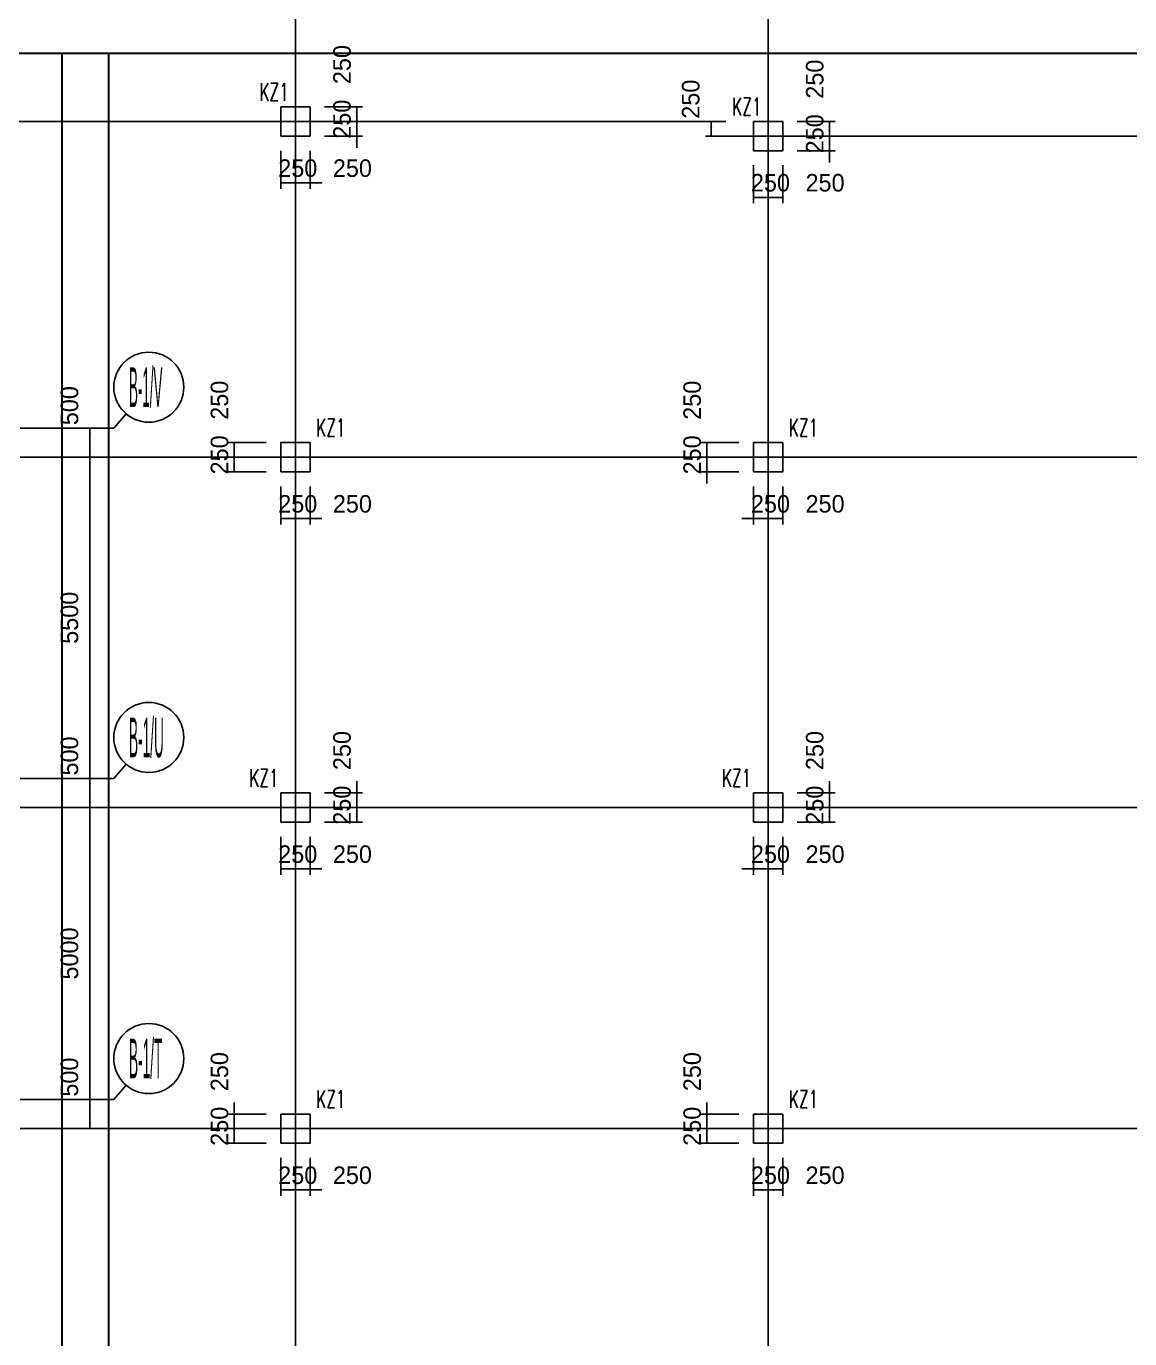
# Model space of a CAD drawing. Extents: x 19107 to 699106, y -67310 to 245688.
# Drawn here: x 534145 to 553055, y 180989 to 203470 of the extents above; entities that cross this region are included whole.
import ezdxf

# ---------------------------------------------------------------- set-up
doc = ezdxf.new("R2010")
doc.units = 0
doc.header["$LTSCALE"] = 100
doc.header["$MEASUREMENT"] = 0
for name, color, linetype in [('DIM', 3, 'Continuous'), ('DOTE', 253, 'Continuous'), ('h后浇带', 51, 'Continuous'), ('L-AXIS', 3, 'Continuous')]:
    doc.layers.add(name, color=color, linetype=linetype)
doc.layers.add('Select Column Frame Position', color=7, linetype='Continuous', lineweight=0)
doc.styles.get("Standard").update_dxf_attribs({"font": 'standard'})
doc.styles.add('汉字', font='汉字')
doc.dimstyles.get("Standard").update_dxf_attribs({"dimtxt": 300, "dimasz": 100, "dimexe": 100, "dimexo": 250, "dimgap": 100, "dimtad": 0, "dimtoh": 1, "dimdec": 0, "dimdsep": 46, "dimcen": 0.09, "dimclrt": 7, "dimadec": 0, "dimazin": 0, "dimtfac": 1, "dimtdec": 4, "dimtofl": 0, "dimtmove": 0, "dimatfit": 3, "dimfxl": 1, "dimtolj": 1, "dimtzin": 0, "dimarcsym": 0})

# ---------------------------------------------------------------- blocks, each defined once
blk = doc.blocks.new('*D994')
at = {"layer": 'L-AXIS', "color": 0, "linetype": 'ByBlock', "lineweight": -2}
for p, q in [((534293, 190088), (535337, 190088)), ((535237, 185088), (535237, 190088)), ((534293, 185088), (535337, 185088))]:
    blk.add_line(p, q, dxfattribs=at)
for points in [[(535237, 190088), (535254, 189988), (535220, 189988)], [(535237, 185088), (535220, 185188), (535254, 185188)]]:
    blk.add_solid(points, dxfattribs=at)
at = {"layer": 'L-AXIS', "color": 7, "linetype": 'Continuous', "lineweight": -2, "insert": (534887, 187588), "char_height": 300, "width": 780, "attachment_point": 5, "rotation": 90, "style": '汉字'}
blk.add_mtext('5000', dxfattribs=at)
blk = doc.blocks.new('*D4979')
at = {"layer": 'L-AXIS', "color": 0, "linetype": 'ByBlock', "lineweight": -2}
for p, q in [((534293, 185088), (535337, 185088)), ((535237, 184588), (535237, 185088)), ((534293, 184588), (535337, 184588))]:
    blk.add_line(p, q, dxfattribs=at)
for points in [[(535237, 185088), (535254, 184988), (535220, 184988)], [(535237, 184588), (535220, 184688), (535254, 184688)]]:
    blk.add_solid(points, dxfattribs=at)
at = {"layer": 'L-AXIS', "color": 7, "linetype": 'Continuous', "lineweight": -2, "insert": (534887, 185471), "char_height": 300, "width": 566.67, "attachment_point": 5, "rotation": 90, "style": '汉字'}
blk.add_mtext('500', dxfattribs=at)
blk = doc.blocks.new('_AXISO')
blk.add_circle((0, 0), 0.5)
blk = doc.blocks.new('*D5310')
at = {"layer": 'L-AXIS', "color": 0, "linetype": 'ByBlock', "lineweight": -2}
for p, q in [((534293, 196088), (535337, 196088)), ((535237, 190588), (535237, 196088)), ((534293, 190588), (535337, 190588))]:
    blk.add_line(p, q, dxfattribs=at)
for points in [[(535237, 196088), (535254, 195988), (535220, 195988)], [(535237, 190588), (535220, 190688), (535254, 190688)]]:
    blk.add_solid(points, dxfattribs=at)
at = {"layer": 'L-AXIS', "color": 7, "linetype": 'Continuous', "lineweight": -2, "insert": (534887, 193338), "char_height": 300, "width": 780, "attachment_point": 5, "rotation": 90, "style": '汉字'}
blk.add_mtext('5500', dxfattribs=at)
blk = doc.blocks.new('*D336')
at = {"layer": 'L-AXIS', "color": 0, "linetype": 'ByBlock', "lineweight": -2}
for p, q in [((534293, 196588), (535337, 196588)), ((535237, 196088), (535237, 196588)), ((534293, 196088), (535337, 196088))]:
    blk.add_line(p, q, dxfattribs=at)
for points in [[(535237, 196588), (535254, 196488), (535220, 196488)], [(535237, 196088), (535220, 196188), (535254, 196188)]]:
    blk.add_solid(points, dxfattribs=at)
at = {"layer": 'L-AXIS', "color": 7, "linetype": 'Continuous', "lineweight": -2, "insert": (534887, 196971), "char_height": 300, "width": 566.67, "attachment_point": 5, "rotation": 90, "style": '汉字'}
blk.add_mtext('500', dxfattribs=at)
blk = doc.blocks.new('*D654')
at = {"layer": 'L-AXIS', "color": 0, "linetype": 'ByBlock', "lineweight": -2}
for p, q in [((534293, 190588), (535337, 190588)), ((535237, 190088), (535237, 190588)), ((534293, 190088), (535337, 190088))]:
    blk.add_line(p, q, dxfattribs=at)
for points in [[(535237, 190588), (535254, 190488), (535220, 190488)], [(535237, 190088), (535220, 190188), (535254, 190188)]]:
    blk.add_solid(points, dxfattribs=at)
at = {"layer": 'L-AXIS', "color": 7, "linetype": 'Continuous', "lineweight": -2, "insert": (534887, 190971), "char_height": 300, "width": 566.67, "attachment_point": 5, "rotation": 90, "style": '汉字'}
blk.add_mtext('500', dxfattribs=at)
blk = doc.blocks.new('*D3294')
at = {"layer": 'L-AXIS', "color": 0, "linetype": 'ByBlock', "lineweight": -2}
for p, q in [((545883, 201838), (545783, 201838)), ((545883, 201838), (545883, 201588)), ((545883, 201588), (545783, 201588))]:
    blk.add_line(p, q, dxfattribs=at)
for points in [[(545883, 201838), (545900, 201738), (545867, 201738)], [(545883, 201588), (545867, 201688), (545900, 201688)]]:
    blk.add_solid(points, dxfattribs=at)
at = {"layer": 'L-AXIS', "color": 7, "linetype": 'Continuous', "lineweight": -2, "insert": (545533, 202221), "char_height": 300, "width": 566.67, "attachment_point": 5, "rotation": 90, "style": '汉字'}
blk.add_mtext('250', dxfattribs=at)
blk = doc.blocks.new('*D5161')
at = {"layer": 'DIM', "color": 0, "linetype": 'ByBlock', "lineweight": -2}
for p, q in [((538508, 201338), (538508, 200688)), ((538758, 201338), (538758, 200688)), ((538508, 200788), (538758, 200788))]:
    blk.add_line(p, q, dxfattribs=at)
for points in [[(538508, 200788), (538608, 200805), (538608, 200771)], [(538758, 200788), (538658, 200771), (538658, 200805)]]:
    blk.add_solid(points, dxfattribs=at)
at = {"layer": 'DIM', "color": 7, "linetype": 'Continuous', "lineweight": -2, "insert": (538798, 201038), "char_height": 300, "width": 566.67, "attachment_point": 5, "style": '汉字'}
blk.add_mtext('250', dxfattribs=at)
blk = doc.blocks.new('*D174')
at = {"layer": 'DIM', "color": 0, "linetype": 'ByBlock', "lineweight": -2}
for p, q in [((538758, 201338), (538758, 200688)), ((539008, 201338), (539008, 200688)), ((538558, 200788), (539208, 200788))]:
    blk.add_line(p, q, dxfattribs=at)
for points in [[(538758, 200788), (538658, 200771), (538658, 200805)], [(539008, 200788), (539108, 200805), (539108, 200771)]]:
    blk.add_solid(points, dxfattribs=at)
at = {"layer": 'DIM', "color": 7, "linetype": 'Continuous', "lineweight": -2, "insert": (539734, 201038), "char_height": 300, "width": 566.67, "attachment_point": 5, "style": '汉字'}
blk.add_mtext('250', dxfattribs=at)
blk = doc.blocks.new('*D539')
at = {"layer": 'DIM', "color": 0, "linetype": 'ByBlock', "lineweight": -2}
for p, q in [((539808, 201388), (539808, 202038)), ((539258, 201838), (539908, 201838)), ((539258, 201588), (539908, 201588))]:
    blk.add_line(p, q, dxfattribs=at)
for points in [[(539808, 201838), (539791, 201938), (539825, 201938)], [(539808, 201588), (539825, 201488), (539791, 201488)]]:
    blk.add_solid(points, dxfattribs=at)
at = {"layer": 'DIM', "color": 7, "linetype": 'Continuous', "lineweight": -2, "insert": (539558, 201878), "char_height": 300, "width": 566.67, "attachment_point": 5, "rotation": 90, "style": '汉字'}
blk.add_mtext('250', dxfattribs=at)
blk = doc.blocks.new('*D858')
at = {"layer": 'DIM', "color": 0, "linetype": 'ByBlock', "lineweight": -2}
for p, q in [((539258, 202088), (539908, 202088)), ((539808, 201838), (539808, 202088)), ((539258, 201838), (539908, 201838))]:
    blk.add_line(p, q, dxfattribs=at)
for points in [[(539808, 202088), (539825, 201988), (539791, 201988)], [(539808, 201838), (539791, 201938), (539825, 201938)]]:
    blk.add_solid(points, dxfattribs=at)
at = {"layer": 'DIM', "color": 7, "linetype": 'Continuous', "lineweight": -2, "insert": (539558, 202814), "char_height": 300, "width": 566.67, "attachment_point": 5, "rotation": 90, "style": '汉字'}
blk.add_mtext('250', dxfattribs=at)
blk = doc.blocks.new('*D3872')
at = {"layer": 'DIM', "color": 0, "linetype": 'ByBlock', "lineweight": -2}
for p, q in [((546608, 201088), (546608, 200438)), ((546858, 201088), (546858, 200438)), ((546608, 200538), (546858, 200538))]:
    blk.add_line(p, q, dxfattribs=at)
for points in [[(546608, 200538), (546708, 200555), (546708, 200521)], [(546858, 200538), (546758, 200521), (546758, 200555)]]:
    blk.add_solid(points, dxfattribs=at)
at = {"layer": 'DIM', "color": 7, "linetype": 'Continuous', "lineweight": -2, "insert": (546898, 200788), "char_height": 300, "width": 566.67, "attachment_point": 5, "style": '汉字'}
blk.add_mtext('250', dxfattribs=at)
blk = doc.blocks.new('*D4188')
at = {"layer": 'DIM', "color": 0, "linetype": 'ByBlock', "lineweight": -2}
for p, q in [((546858, 201088), (546858, 200438)), ((547108, 201088), (547108, 200438)), ((546858, 200538), (547108, 200538))]:
    blk.add_line(p, q, dxfattribs=at)
for points in [[(546858, 200538), (546958, 200555), (546958, 200521)], [(547108, 200538), (547008, 200521), (547008, 200555)]]:
    blk.add_solid(points, dxfattribs=at)
at = {"layer": 'DIM', "color": 7, "linetype": 'Continuous', "lineweight": -2, "insert": (547834, 200788), "char_height": 300, "width": 566.67, "attachment_point": 5, "style": '汉字'}
blk.add_mtext('250', dxfattribs=at)
blk = doc.blocks.new('*D4560')
at = {"layer": 'DIM', "color": 0, "linetype": 'ByBlock', "lineweight": -2}
for p, q in [((547908, 201138), (547908, 201788)), ((547358, 201588), (548008, 201588)), ((547358, 201338), (548008, 201338))]:
    blk.add_line(p, q, dxfattribs=at)
for points in [[(547908, 201588), (547891, 201688), (547925, 201688)], [(547908, 201338), (547925, 201238), (547891, 201238)]]:
    blk.add_solid(points, dxfattribs=at)
at = {"layer": 'DIM', "color": 7, "linetype": 'Continuous', "lineweight": -2, "insert": (547658, 201628), "char_height": 300, "width": 566.67, "attachment_point": 5, "rotation": 90, "style": '汉字'}
blk.add_mtext('250', dxfattribs=at)
blk = doc.blocks.new('*D4888')
at = {"layer": 'DIM', "color": 0, "linetype": 'ByBlock', "lineweight": -2}
for p, q in [((547358, 201838), (548008, 201838)), ((547908, 201588), (547908, 201838)), ((547358, 201588), (548008, 201588))]:
    blk.add_line(p, q, dxfattribs=at)
for points in [[(547908, 201838), (547925, 201738), (547891, 201738)], [(547908, 201588), (547891, 201688), (547925, 201688)]]:
    blk.add_solid(points, dxfattribs=at)
at = {"layer": 'DIM', "color": 7, "linetype": 'Continuous', "lineweight": -2, "insert": (547658, 202564), "char_height": 300, "width": 566.67, "attachment_point": 5, "rotation": 90, "style": '汉字'}
blk.add_mtext('250', dxfattribs=at)
blk = doc.blocks.new('*D2436')
at = {"layer": 'DIM', "color": 0, "linetype": 'ByBlock', "lineweight": -2}
for p, q in [((538258, 196338), (537608, 196338)), ((537708, 196338), (537708, 196088)), ((538258, 196088), (537608, 196088))]:
    blk.add_line(p, q, dxfattribs=at)
for points in [[(537708, 196338), (537725, 196238), (537691, 196238)], [(537708, 196088), (537691, 196188), (537725, 196188)]]:
    blk.add_solid(points, dxfattribs=at)
at = {"layer": 'DIM', "color": 7, "linetype": 'Continuous', "lineweight": -2, "insert": (537458, 197064), "char_height": 300, "width": 566.67, "attachment_point": 5, "rotation": 90, "style": '汉字'}
blk.add_mtext('250', dxfattribs=at)
blk = doc.blocks.new('*D2755')
at = {"layer": 'DIM', "color": 0, "linetype": 'ByBlock', "lineweight": -2}
for p, q in [((538258, 196088), (537608, 196088)), ((537708, 196088), (537708, 195838)), ((538258, 195838), (537608, 195838))]:
    blk.add_line(p, q, dxfattribs=at)
for points in [[(537708, 196088), (537725, 195988), (537691, 195988)], [(537708, 195838), (537691, 195938), (537725, 195938)]]:
    blk.add_solid(points, dxfattribs=at)
at = {"layer": 'DIM', "color": 7, "linetype": 'Continuous', "lineweight": -2, "insert": (537458, 196128), "char_height": 300, "width": 566.67, "attachment_point": 5, "rotation": 90, "style": '汉字'}
blk.add_mtext('250', dxfattribs=at)
blk = doc.blocks.new('*D2784')
at = {"layer": 'DIM', "color": 0, "linetype": 'ByBlock', "lineweight": -2}
for p, q in [((538508, 195588), (538508, 194938)), ((538758, 195588), (538758, 194938)), ((538508, 195038), (538758, 195038))]:
    blk.add_line(p, q, dxfattribs=at)
for points in [[(538508, 195038), (538608, 195055), (538608, 195021)], [(538758, 195038), (538658, 195021), (538658, 195055)]]:
    blk.add_solid(points, dxfattribs=at)
at = {"layer": 'DIM', "color": 7, "linetype": 'Continuous', "lineweight": -2, "insert": (538798, 195288), "char_height": 300, "width": 566.67, "attachment_point": 5, "style": '汉字'}
blk.add_mtext('250', dxfattribs=at)
blk = doc.blocks.new('*D3092')
at = {"layer": 'DIM', "color": 0, "linetype": 'ByBlock', "lineweight": -2}
for p, q in [((538758, 195588), (538758, 194938)), ((539008, 195588), (539008, 194938)), ((538558, 195038), (539208, 195038))]:
    blk.add_line(p, q, dxfattribs=at)
for points in [[(538758, 195038), (538658, 195021), (538658, 195055)], [(539008, 195038), (539108, 195055), (539108, 195021)]]:
    blk.add_solid(points, dxfattribs=at)
at = {"layer": 'DIM', "color": 7, "linetype": 'Continuous', "lineweight": -2, "insert": (539734, 195288), "char_height": 300, "width": 566.67, "attachment_point": 5, "style": '汉字'}
blk.add_mtext('250', dxfattribs=at)
blk = doc.blocks.new('*D3457')
at = {"layer": 'DIM', "color": 0, "linetype": 'ByBlock', "lineweight": -2}
for p, q in [((546358, 196338), (545708, 196338)), ((545808, 196338), (545808, 196088)), ((546358, 196088), (545708, 196088))]:
    blk.add_line(p, q, dxfattribs=at)
for points in [[(545808, 196338), (545825, 196238), (545791, 196238)], [(545808, 196088), (545791, 196188), (545825, 196188)]]:
    blk.add_solid(points, dxfattribs=at)
at = {"layer": 'DIM', "color": 7, "linetype": 'Continuous', "lineweight": -2, "insert": (545558, 197064), "char_height": 300, "width": 566.67, "attachment_point": 5, "rotation": 90, "style": '汉字'}
blk.add_mtext('250', dxfattribs=at)
blk = doc.blocks.new('*D1150')
at = {"layer": 'DIM', "color": 0, "linetype": 'ByBlock', "lineweight": -2}
for p, q in [((545808, 196288), (545808, 195638)), ((546358, 196088), (545708, 196088)), ((546358, 195838), (545708, 195838))]:
    blk.add_line(p, q, dxfattribs=at)
for points in [[(545808, 196088), (545791, 196188), (545825, 196188)], [(545808, 195838), (545825, 195738), (545791, 195738)]]:
    blk.add_solid(points, dxfattribs=at)
at = {"layer": 'DIM', "color": 7, "linetype": 'Continuous', "lineweight": -2, "insert": (545558, 196128), "char_height": 300, "width": 566.67, "attachment_point": 5, "rotation": 90, "style": '汉字'}
blk.add_mtext('250', dxfattribs=at)
blk = doc.blocks.new('*D1512')
at = {"layer": 'DIM', "color": 0, "linetype": 'ByBlock', "lineweight": -2}
for p, q in [((546608, 195588), (546608, 194938)), ((546858, 195588), (546858, 194938)), ((546408, 195038), (547058, 195038))]:
    blk.add_line(p, q, dxfattribs=at)
for points in [[(546608, 195038), (546508, 195021), (546508, 195055)], [(546858, 195038), (546958, 195055), (546958, 195021)]]:
    blk.add_solid(points, dxfattribs=at)
at = {"layer": 'DIM', "color": 7, "linetype": 'Continuous', "lineweight": -2, "insert": (546898, 195288), "char_height": 300, "width": 566.67, "attachment_point": 5, "style": '汉字'}
blk.add_mtext('250', dxfattribs=at)
blk = doc.blocks.new('*D1825')
at = {"layer": 'DIM', "color": 0, "linetype": 'ByBlock', "lineweight": -2}
for p, q in [((546858, 195588), (546858, 194938)), ((547108, 195588), (547108, 194938)), ((546858, 195038), (547108, 195038))]:
    blk.add_line(p, q, dxfattribs=at)
for points in [[(546858, 195038), (546958, 195055), (546958, 195021)], [(547108, 195038), (547008, 195021), (547008, 195055)]]:
    blk.add_solid(points, dxfattribs=at)
at = {"layer": 'DIM', "color": 7, "linetype": 'Continuous', "lineweight": -2, "insert": (547834, 195288), "char_height": 300, "width": 566.67, "attachment_point": 5, "style": '汉字'}
blk.add_mtext('250', dxfattribs=at)
blk = doc.blocks.new('*D154')
at = {"layer": 'DIM', "color": 0, "linetype": 'ByBlock', "lineweight": -2}
for p, q in [((538508, 189588), (538508, 188938)), ((538758, 189588), (538758, 188938)), ((538508, 189038), (538758, 189038))]:
    blk.add_line(p, q, dxfattribs=at)
for points in [[(538508, 189038), (538608, 189055), (538608, 189021)], [(538758, 189038), (538658, 189021), (538658, 189055)]]:
    blk.add_solid(points, dxfattribs=at)
at = {"layer": 'DIM', "color": 7, "linetype": 'Continuous', "lineweight": -2, "insert": (538798, 189288), "char_height": 300, "width": 566.67, "attachment_point": 5, "style": '汉字'}
blk.add_mtext('250', dxfattribs=at)
blk = doc.blocks.new('*D483')
at = {"layer": 'DIM', "color": 0, "linetype": 'ByBlock', "lineweight": -2}
for p, q in [((538758, 189588), (538758, 188938)), ((539008, 189588), (539008, 188938)), ((538558, 189038), (539208, 189038))]:
    blk.add_line(p, q, dxfattribs=at)
for points in [[(538758, 189038), (538658, 189021), (538658, 189055)], [(539008, 189038), (539108, 189055), (539108, 189021)]]:
    blk.add_solid(points, dxfattribs=at)
at = {"layer": 'DIM', "color": 7, "linetype": 'Continuous', "lineweight": -2, "insert": (539734, 189288), "char_height": 300, "width": 566.67, "attachment_point": 5, "style": '汉字'}
blk.add_mtext('250', dxfattribs=at)
blk = doc.blocks.new('*D830')
at = {"layer": 'DIM', "color": 0, "linetype": 'ByBlock', "lineweight": -2}
for p, q in [((539258, 190088), (539908, 190088)), ((539808, 189838), (539808, 190088)), ((539258, 189838), (539908, 189838))]:
    blk.add_line(p, q, dxfattribs=at)
for points in [[(539808, 190088), (539825, 189988), (539791, 189988)], [(539808, 189838), (539791, 189938), (539825, 189938)]]:
    blk.add_solid(points, dxfattribs=at)
at = {"layer": 'DIM', "color": 7, "linetype": 'Continuous', "lineweight": -2, "insert": (539558, 190128), "char_height": 300, "width": 566.67, "attachment_point": 5, "rotation": 90, "style": '汉字'}
blk.add_mtext('250', dxfattribs=at)
blk = doc.blocks.new('*D3797')
at = {"layer": 'DIM', "color": 0, "linetype": 'ByBlock', "lineweight": -2}
for p, q in [((539808, 189888), (539808, 190538)), ((539258, 190338), (539908, 190338)), ((539258, 190088), (539908, 190088))]:
    blk.add_line(p, q, dxfattribs=at)
for points in [[(539808, 190338), (539791, 190438), (539825, 190438)], [(539808, 190088), (539825, 189988), (539791, 189988)]]:
    blk.add_solid(points, dxfattribs=at)
at = {"layer": 'DIM', "color": 7, "linetype": 'Continuous', "lineweight": -2, "insert": (539558, 191064), "char_height": 300, "width": 566.67, "attachment_point": 5, "rotation": 90, "style": '汉字'}
blk.add_mtext('250', dxfattribs=at)
blk = doc.blocks.new('*D4164')
at = {"layer": 'DIM', "color": 0, "linetype": 'ByBlock', "lineweight": -2}
for p, q in [((546608, 189588), (546608, 188938)), ((546858, 189588), (546858, 188938)), ((546408, 189038), (547058, 189038))]:
    blk.add_line(p, q, dxfattribs=at)
for points in [[(546608, 189038), (546508, 189021), (546508, 189055)], [(546858, 189038), (546958, 189055), (546958, 189021)]]:
    blk.add_solid(points, dxfattribs=at)
at = {"layer": 'DIM', "color": 7, "linetype": 'Continuous', "lineweight": -2, "insert": (546898, 189288), "char_height": 300, "width": 566.67, "attachment_point": 5, "style": '汉字'}
blk.add_mtext('250', dxfattribs=at)
blk = doc.blocks.new('*D4496')
at = {"layer": 'DIM', "color": 0, "linetype": 'ByBlock', "lineweight": -2}
for p, q in [((546858, 189588), (546858, 188938)), ((547108, 189588), (547108, 188938)), ((546858, 189038), (547108, 189038))]:
    blk.add_line(p, q, dxfattribs=at)
for points in [[(546858, 189038), (546958, 189055), (546958, 189021)], [(547108, 189038), (547008, 189021), (547008, 189055)]]:
    blk.add_solid(points, dxfattribs=at)
at = {"layer": 'DIM', "color": 7, "linetype": 'Continuous', "lineweight": -2, "insert": (547834, 189288), "char_height": 300, "width": 566.67, "attachment_point": 5, "style": '汉字'}
blk.add_mtext('250', dxfattribs=at)
blk = doc.blocks.new('*D4867')
at = {"layer": 'DIM', "color": 0, "linetype": 'ByBlock', "lineweight": -2}
for p, q in [((547358, 190088), (548008, 190088)), ((547908, 189838), (547908, 190088)), ((547358, 189838), (548008, 189838))]:
    blk.add_line(p, q, dxfattribs=at)
for points in [[(547908, 190088), (547925, 189988), (547891, 189988)], [(547908, 189838), (547891, 189938), (547925, 189938)]]:
    blk.add_solid(points, dxfattribs=at)
at = {"layer": 'DIM', "color": 7, "linetype": 'Continuous', "lineweight": -2, "insert": (547658, 190128), "char_height": 300, "width": 566.67, "attachment_point": 5, "rotation": 90, "style": '汉字'}
blk.add_mtext('250', dxfattribs=at)
blk = doc.blocks.new('*D2519')
at = {"layer": 'DIM', "color": 0, "linetype": 'ByBlock', "lineweight": -2}
for p, q in [((547908, 189888), (547908, 190538)), ((547358, 190338), (548008, 190338)), ((547358, 190088), (548008, 190088))]:
    blk.add_line(p, q, dxfattribs=at)
for points in [[(547908, 190338), (547891, 190438), (547925, 190438)], [(547908, 190088), (547925, 189988), (547891, 189988)]]:
    blk.add_solid(points, dxfattribs=at)
at = {"layer": 'DIM', "color": 7, "linetype": 'Continuous', "lineweight": -2, "insert": (547658, 191064), "char_height": 300, "width": 566.67, "attachment_point": 5, "rotation": 90, "style": '汉字'}
blk.add_mtext('250', dxfattribs=at)
blk = doc.blocks.new('*D2735')
at = {"layer": 'DIM', "color": 0, "linetype": 'ByBlock', "lineweight": -2}
for p, q in [((537708, 185038), (537708, 184388)), ((538258, 184838), (537608, 184838)), ((538258, 184588), (537608, 184588))]:
    blk.add_line(p, q, dxfattribs=at)
for points in [[(537708, 184838), (537691, 184938), (537725, 184938)], [(537708, 184588), (537725, 184488), (537691, 184488)]]:
    blk.add_solid(points, dxfattribs=at)
at = {"layer": 'DIM', "color": 7, "linetype": 'Continuous', "lineweight": -2, "insert": (537458, 185564), "char_height": 300, "width": 566.67, "attachment_point": 5, "rotation": 90, "style": '汉字'}
blk.add_mtext('250', dxfattribs=at)
blk = doc.blocks.new('*D3049')
at = {"layer": 'DIM', "color": 0, "linetype": 'ByBlock', "lineweight": -2}
for p, q in [((538258, 184588), (537608, 184588)), ((537708, 184588), (537708, 184338)), ((538258, 184338), (537608, 184338))]:
    blk.add_line(p, q, dxfattribs=at)
for points in [[(537708, 184588), (537725, 184488), (537691, 184488)], [(537708, 184338), (537691, 184438), (537725, 184438)]]:
    blk.add_solid(points, dxfattribs=at)
at = {"layer": 'DIM', "color": 7, "linetype": 'Continuous', "lineweight": -2, "insert": (537458, 184628), "char_height": 300, "width": 566.67, "attachment_point": 5, "rotation": 90, "style": '汉字'}
blk.add_mtext('250', dxfattribs=at)
blk = doc.blocks.new('*D3412')
at = {"layer": 'DIM', "color": 0, "linetype": 'ByBlock', "lineweight": -2}
for p, q in [((538508, 184088), (538508, 183438)), ((538758, 184088), (538758, 183438)), ((538508, 183538), (538758, 183538))]:
    blk.add_line(p, q, dxfattribs=at)
for points in [[(538508, 183538), (538608, 183555), (538608, 183521)], [(538758, 183538), (538658, 183521), (538658, 183555)]]:
    blk.add_solid(points, dxfattribs=at)
at = {"layer": 'DIM', "color": 7, "linetype": 'Continuous', "lineweight": -2, "insert": (538798, 183788), "char_height": 300, "width": 566.67, "attachment_point": 5, "style": '汉字'}
blk.add_mtext('250', dxfattribs=at)
blk = doc.blocks.new('*D3733')
at = {"layer": 'DIM', "color": 0, "linetype": 'ByBlock', "lineweight": -2}
for p, q in [((538758, 184088), (538758, 183438)), ((539008, 184088), (539008, 183438)), ((538558, 183538), (539208, 183538))]:
    blk.add_line(p, q, dxfattribs=at)
for points in [[(538758, 183538), (538658, 183521), (538658, 183555)], [(539008, 183538), (539108, 183555), (539108, 183521)]]:
    blk.add_solid(points, dxfattribs=at)
at = {"layer": 'DIM', "color": 7, "linetype": 'Continuous', "lineweight": -2, "insert": (539734, 183788), "char_height": 300, "width": 566.67, "attachment_point": 5, "style": '汉字'}
blk.add_mtext('250', dxfattribs=at)
blk = doc.blocks.new('*D1471')
at = {"layer": 'DIM', "color": 0, "linetype": 'ByBlock', "lineweight": -2}
for p, q in [((545808, 185038), (545808, 184388)), ((546358, 184838), (545708, 184838)), ((546358, 184588), (545708, 184588))]:
    blk.add_line(p, q, dxfattribs=at)
for points in [[(545808, 184838), (545791, 184938), (545825, 184938)], [(545808, 184588), (545825, 184488), (545791, 184488)]]:
    blk.add_solid(points, dxfattribs=at)
at = {"layer": 'DIM', "color": 7, "linetype": 'Continuous', "lineweight": -2, "insert": (545558, 185564), "char_height": 300, "width": 566.67, "attachment_point": 5, "rotation": 90, "style": '汉字'}
blk.add_mtext('250', dxfattribs=at)
blk = doc.blocks.new('*D1786')
at = {"layer": 'DIM', "color": 0, "linetype": 'ByBlock', "lineweight": -2}
for p, q in [((546358, 184588), (545708, 184588)), ((545808, 184588), (545808, 184338)), ((546358, 184338), (545708, 184338))]:
    blk.add_line(p, q, dxfattribs=at)
for points in [[(545808, 184588), (545825, 184488), (545791, 184488)], [(545808, 184338), (545791, 184438), (545825, 184438)]]:
    blk.add_solid(points, dxfattribs=at)
at = {"layer": 'DIM', "color": 7, "linetype": 'Continuous', "lineweight": -2, "insert": (545558, 184628), "char_height": 300, "width": 566.67, "attachment_point": 5, "rotation": 90, "style": '汉字'}
blk.add_mtext('250', dxfattribs=at)
blk = doc.blocks.new('*D1808')
at = {"layer": 'DIM', "color": 0, "linetype": 'ByBlock', "lineweight": -2}
for p, q in [((546608, 184088), (546608, 183438)), ((546858, 184088), (546858, 183438)), ((546608, 183538), (546858, 183538))]:
    blk.add_line(p, q, dxfattribs=at)
for points in [[(546608, 183538), (546708, 183555), (546708, 183521)], [(546858, 183538), (546758, 183521), (546758, 183555)]]:
    blk.add_solid(points, dxfattribs=at)
at = {"layer": 'DIM', "color": 7, "linetype": 'Continuous', "lineweight": -2, "insert": (546898, 183788), "char_height": 300, "width": 566.67, "attachment_point": 5, "style": '汉字'}
blk.add_mtext('250', dxfattribs=at)
blk = doc.blocks.new('*D2132')
at = {"layer": 'DIM', "color": 0, "linetype": 'ByBlock', "lineweight": -2}
for p, q in [((546858, 184088), (546858, 183438)), ((547108, 184088), (547108, 183438)), ((546858, 183538), (547108, 183538))]:
    blk.add_line(p, q, dxfattribs=at)
for points in [[(546858, 183538), (546958, 183555), (546958, 183521)], [(547108, 183538), (547008, 183521), (547008, 183555)]]:
    blk.add_solid(points, dxfattribs=at)
at = {"layer": 'DIM', "color": 7, "linetype": 'Continuous', "lineweight": -2, "insert": (547834, 183788), "char_height": 300, "width": 566.67, "attachment_point": 5, "style": '汉字'}
blk.add_mtext('250', dxfattribs=at)
blk = doc.blocks.new('后浇带现场')
at = {"color": 6, "lineweight": 30}
for points in [[(714656, 762040), (714656, 738930), (710056, 738930), (710056, 730049), (775507, 730049), (775507, 772730)], [(760007, 730049), (760007, 673430), (717757, 673430), (717757, 730049)], [(759207, 730049), (759207, 674230), (718557, 674230), (718557, 730049)]]:
    blk.add_lwpolyline(points, dxfattribs=at)
at = {"layer": 'h后浇带', "color": 1}
for p, q in [((717757, 730049), (717757, 685030)), ((718557, 730049), (718557, 685030))]:
    blk.add_line(p, q, dxfattribs=at)

msp = doc.modelspace()

# ---------------------------------------------------------------- linework, layer by layer
at = {"layer": 'DOTE'}
for p, q in [((538758.1, 238913.1), (538758.1, 94087.9)), ((546858.1, 210429.3), (546858.1, 94087.9)), ((489178.8, 201837.9), (546133.1, 201837.9)), ((545881.1, 201587.9), (664518.6, 201587.9)), ((534043.3, 196087.9), (664518.6, 196087.9)), ((534043.3, 190087.9), (664518.6, 190087.9)), ((534043.3, 184587.9), (581889.7, 184587.9))]:
    msp.add_line(p, q, dxfattribs=at)
at = {"layer": 'L-AXIS'}
for p, q in [((535645.3, 196587.9), (535854.8, 196832.4)), ((534043.3, 196587.9), (535645.3, 196587.9)), ((535645.3, 190587.9), (535854.8, 190832.4)), ((534043.3, 190587.9), (535645.3, 190587.9)), ((535645.3, 185087.9), (535854.8, 185332.4)), ((534043.3, 185087.9), (535645.3, 185087.9))]:
    msp.add_line(p, q, dxfattribs=at)
at = {"layer": 'Select Column Frame Position', "color": 7, "linetype": 'Continuous', "lineweight": -3}
for points in [[(538508.1, 201587.9), (539008.1, 201587.9), (539008.1, 202087.9), (538508.1, 202087.9), (538508.1, 201587.9)], [(546608.1, 201337.9), (547108.1, 201337.9), (547108.1, 201837.9), (546608.1, 201837.9), (546608.1, 201337.9)], [(538508.1, 195837.9), (539008.1, 195837.9), (539008.1, 196337.9), (538508.1, 196337.9), (538508.1, 195837.9)], [(546608.1, 195837.9), (547108.1, 195837.9), (547108.1, 196337.9), (546608.1, 196337.9), (546608.1, 195837.9)], [(538508.1, 189837.9), (539008.1, 189837.9), (539008.1, 190337.9), (538508.1, 190337.9), (538508.1, 189837.9)], [(546608.1, 189837.9), (547108.1, 189837.9), (547108.1, 190337.9), (546608.1, 190337.9), (546608.1, 189837.9)], [(538508.1, 184337.9), (539008.1, 184337.9), (539008.1, 184837.9), (538508.1, 184837.9), (538508.1, 184337.9)], [(546608.1, 184337.9), (547108.1, 184337.9), (547108.1, 184837.9), (546608.1, 184837.9), (546608.1, 184337.9)]]:
    msp.add_lwpolyline(points, dxfattribs=at)

# ---------------------------------------------------------------- block references
at = {"color": 3, "lineweight": 30}
msp.add_blockref('后浇带现场', (-182998.7, -527042.1), dxfattribs=at)
at = {"layer": 'L-AXIS'}
ref = msp.add_blockref('_AXISO', (536245.3, 197287.9), dxfattribs=dict(at, xscale=1199.999999999997, yscale=1200, rotation=359.9996457873818))
ref.add_attrib('A', 'B-1/V', (535905.9, 196948.5), dxfattribs={"height": 678.82, "style": '汉字', "width": 0.252427})
ref = msp.add_blockref('_AXISO', (536245.3, 191287.9), dxfattribs=dict(at, xscale=1199.999999999997, yscale=1200, rotation=359.9996457873818))
ref.add_attrib('A', 'B-1/U', (535905.9, 190948.5), dxfattribs={"height": 678.82, "style": '汉字', "width": 0.257426})
ref = msp.add_blockref('_AXISO', (536245.3, 185787.9), dxfattribs=dict(at, xscale=1199.999999999997, yscale=1200, rotation=359.9996457873818))
ref.add_attrib('A', 'B-1/T', (535905.9, 185448.5), dxfattribs={"height": 678.82, "style": '汉字', "width": 0.257426})

# ---------------------------------------------------------------- texts
at = {"color": 200, "linetype": 'Continuous', "lineweight": -3, "width": 0.7}
for p in [(538142.4, 202194), (546242.4, 201944), (539114.1, 196444), (547214.1, 196444), (537969.2, 190444), (546069.2, 190444), (539114.1, 184944), (547214.1, 184944)]:
    msp.add_text('KZ1', height=300, dxfattribs=at).set_placement(p)

# ---------------------------------------------------------------- dimensions: what is measured, and where the dimension line sits
at = {"layer": 'DIM', "color": 200}
for p1, p2, picture, middle in [((539008.1, 201837.9), (539008.1, 202087.9), '*D858', (539558.1, 202306)), ((547108.1, 201587.9), (547108.1, 201837.9), '*D4888', (547658.1, 202056)), ((539008.1, 201587.9), (539008.1, 201837.9), '*D539', (539558.1, 201369.9)), ((547108.1, 201337.9), (547108.1, 201587.9), '*D4560', (547658.1, 201119.9)), ((538508.1, 201587.9), (538758.1, 201587.9), '*D5161', (538290, 201037.9)), ((538758.1, 201587.9), (539008.1, 201587.9), '*D174', (539226.1, 201037.9)), ((546608.1, 201337.9), (546858.1, 201337.9), '*D3872', (546390, 200787.9)), ((546858.1, 201337.9), (547108.1, 201337.9), '*D4188', (547326.1, 200787.9)), ((538508.1, 196337.9), (538508.1, 196087.9), '*D2436', (537458.1, 196556)), ((546608.1, 196337.9), (546608.1, 196087.9), '*D3457', (545558.1, 196556)), ((538508.1, 196087.9), (538508.1, 195837.9), '*D2755', (537458.1, 195619.9)), ((546608.1, 196087.9), (546608.1, 195837.9), '*D1150', (545558.1, 195619.9)), ((538508.1, 195837.9), (538758.1, 195837.9), '*D2784', (538290, 195287.9)), ((538758.1, 195837.9), (539008.1, 195837.9), '*D3092', (539226.1, 195287.9)), ((546608.1, 195837.9), (546858.1, 195837.9), '*D1512', (546390, 195287.9)), ((546858.1, 195837.9), (547108.1, 195837.9), '*D1825', (547326.1, 195287.9)), ((539008.1, 190087.9), (539008.1, 190337.9), '*D3797', (539558.1, 190556)), ((547108.1, 190087.9), (547108.1, 190337.9), '*D2519', (547658.1, 190556)), ((539008.1, 189837.9), (539008.1, 190087.9), '*D830', (539558.1, 189619.9)), ((547108.1, 189837.9), (547108.1, 190087.9), '*D4867', (547658.1, 189619.9)), ((538508.1, 189837.9), (538758.1, 189837.9), '*D154', (538290, 189287.9)), ((538758.1, 189837.9), (539008.1, 189837.9), '*D483', (539226.1, 189287.9)), ((546608.1, 189837.9), (546858.1, 189837.9), '*D4164', (546390, 189287.9)), ((546858.1, 189837.9), (547108.1, 189837.9), '*D4496', (547326.1, 189287.9)), ((538508.1, 184837.9), (538508.1, 184587.9), '*D2735', (537458.1, 185056)), ((546608.1, 184837.9), (546608.1, 184587.9), '*D1471', (545558.1, 185056)), ((538508.1, 184587.9), (538508.1, 184337.9), '*D3049', (537458.1, 184119.9)), ((546608.1, 184587.9), (546608.1, 184337.9), '*D1786', (545558.1, 184119.9)), ((538508.1, 184337.9), (538758.1, 184337.9), '*D3412', (538290, 183787.9)), ((538758.1, 184337.9), (539008.1, 184337.9), '*D3733', (539226.1, 183787.9)), ((546608.1, 184337.9), (546858.1, 184337.9), '*D1808', (546390, 183787.9)), ((546858.1, 184337.9), (547108.1, 184337.9), '*D2132', (547326.1, 183787.9))]:
    dim = msp.add_aligned_dim(p1=p1, p2=p2, distance=-800, dimstyle='Standard', dxfattribs=at)
    dim.commit()
    dim.dimension.update_dxf_attribs({"geometry": picture, "text_midpoint": middle})
at = {"layer": 'L-AXIS', "color": 200}
dim = msp.add_linear_dim(base=(545883.5, 201587.9), p1=(546133.1, 201837.9), p2=(546133.1, 201587.9), angle=90, dimstyle='Standard', dxfattribs=at)
dim.commit()
dim.dimension.update_dxf_attribs({"geometry": '*D3294', "text_midpoint": (545533.5, 201712.9)})
at = {"layer": 'L-AXIS'}
for base, p1, p2, picture, middle in [((535237, 196587.9), (534043.3, 196087.9), (534043.3, 196587.9), '*D336', (534887, 196337.9)), ((535237, 196087.9), (534043.3, 190587.9), (534043.3, 196087.9), '*D5310', (534887, 193337.9)), ((535237, 190587.9), (534043.3, 190087.9), (534043.3, 190587.9), '*D654', (534887, 190337.9)), ((535237, 190087.9), (534043.3, 185087.9), (534043.3, 190087.9), '*D994', (534887, 187587.9)), ((535237, 185087.9), (534043.3, 184587.9), (534043.3, 185087.9), '*D4979', (534887, 184837.9))]:
    dim = msp.add_linear_dim(base=base, p1=p1, p2=p2, angle=90, dimstyle='Standard', dxfattribs=at)
    dim.commit()
    dim.dimension.update_dxf_attribs({"geometry": picture, "text_midpoint": middle})

doc.saveas('drawing.dxf')
